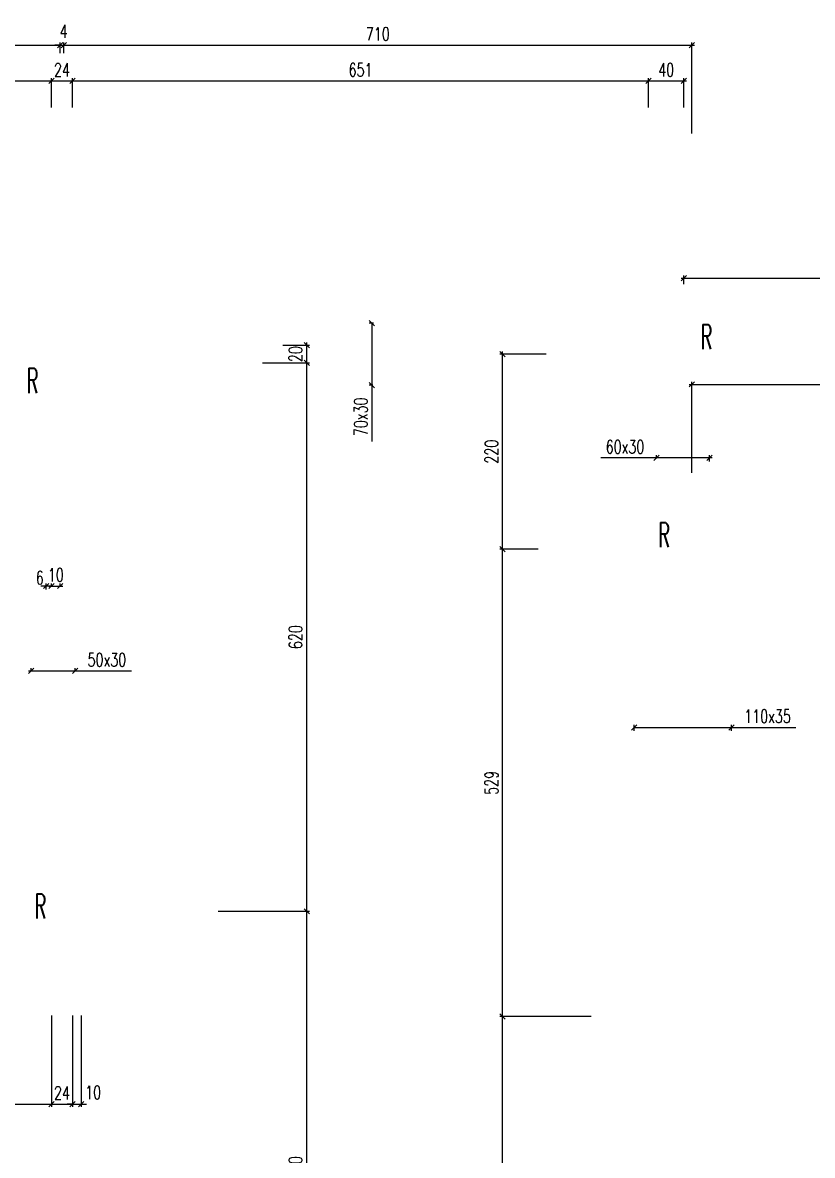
# Model space of a CAD drawing. Extents: x 307 to 786, y -197 to -94.
# Drawn here: x 374.61 to 383.53, y -110.99 to -98.18 of the extents above; entities that cross this region are included whole.
import ezdxf

# ---------------------------------------------------------------- set-up
doc = ezdxf.new("R2010")
doc.units = 0
doc.header["$LTSCALE"] = 0.5
doc.header["$MEASUREMENT"] = 0
doc.layers.get('DEFPOINTS').update_dxf_attribs({"linetype": 'CONTINUOUS'})
doc.layers.add('COTATION', color=7, linetype='CONTINUOUS')
doc.layers.add('REPERE-RAID', color=4, linetype='CONTINUOUS')
doc.styles.add('ROMANS8', font='romans.shx', dxfattribs={"width": 0.7})
doc.styles.get("Standard").update_dxf_attribs({"font": 'txt.shx'})
doc.dimstyles.new('COT50 cm', dxfattribs={"dimtxt": 0.15, "dimasz": 0.06, "dimexe": 0.03, "dimexo": 0.1, "dimgap": 0.05, "dimtad": 1, "dimdec": 0, "dimlfac": 100, "dimzin": 0, "dimdsep": 46, "dimtxsty": 'ROMANS8', "dimblk1": 'OBLIQUE', "dimblk2": 'OBLIQUE', "dimsah": 1, "dimcen": 0.03, "dimdle": 0.03, "dimclrt": 1, "dimadec": 0, "dimazin": 0, "dimtfac": 1, "dimtdec": 0, "dimtmove": 0, "dimatfit": 3, "dimfxl": 1, "dimfxlon": 1, "dimtolj": 1, "dimtzin": 0, "dimlwd": -1, "dimlwe": -1, "dimarcsym": 0})

# ---------------------------------------------------------------- blocks, each defined once
blk = doc.blocks.new('_Oblique')
at = {"layer": 'COTATION', "color": 0, "lineweight": -2}
blk.add_line((-0.5, -0.5), (0.5, 0.5), dxfattribs=at)
blk = doc.blocks.new('*D21')
at = {"layer": 'COTATION', "color": 0, "transparency": 16777216}
for p, q in [((374.903, -98.838), (375.203, -98.838)), ((374.933, -99.138), (374.933, -98.808)), ((375.173, -99.138), (375.173, -98.808))]:
    blk.add_line(p, q, dxfattribs=at)
at = {"layer": 'DEFPOINTS', "color": 0, "transparency": 16777216}
for p in [(374.933, -99.636), (375.173, -99.636)]:
    blk.add_point(p, dxfattribs=at)
at = {"layer": 'COTATION', "color": 1, "transparency": 16777216, "insert": (375.053, -98.713), "char_height": 0.15, "attachment_point": 5, "style": 'ROMANS8', "bg_fill": 3, "box_fill_scale": 1.25, "bg_fill_color": 256, "bg_fill_true_color": 13158600, "bg_fill_transparency": 0}
blk.add_mtext('\\A1;24', dxfattribs=at)
at = {"layer": 'DEFPOINTS', "color": 0, "transparency": 16777216}
blk.add_point((375.173, -98.838), dxfattribs=at)
at = {"layer": 'COTATION', "color": 0, "transparency": 16777216, "xscale": 0.06, "yscale": 0.06, "zscale": 0.06, "rotation": 180}
blk.add_blockref('_Oblique', (374.933, -98.838), dxfattribs=at)
at = {"layer": 'COTATION', "color": 0, "transparency": 16777216, "xscale": 0.06, "yscale": 0.06, "zscale": 0.06}
blk.add_blockref('_Oblique', (375.173, -98.838), dxfattribs=at)
blk = doc.blocks.new('*D22')
at = {"layer": 'COTATION', "color": 0, "transparency": 16777216}
for p, q in [((375.143, -98.838), (381.713, -98.838)), ((375.173, -99.138), (375.173, -98.808)), ((381.683, -99.138), (381.683, -98.808))]:
    blk.add_line(p, q, dxfattribs=at)
at = {"layer": 'DEFPOINTS', "color": 0, "transparency": 16777216}
for p in [(381.683, -98.838), (375.173, -99.636), (381.683, -99.636)]:
    blk.add_point(p, dxfattribs=at)
at = {"layer": 'COTATION', "color": 0, "transparency": 16777216, "xscale": 0.06, "yscale": 0.06, "zscale": 0.06, "rotation": 180}
blk.add_blockref('_Oblique', (375.173, -98.838), dxfattribs=at)
at = {"layer": 'COTATION', "color": 0, "transparency": 16777216, "xscale": 0.06, "yscale": 0.06, "zscale": 0.06}
blk.add_blockref('_Oblique', (381.683, -98.838), dxfattribs=at)
at = {"layer": 'COTATION', "color": 1, "transparency": 16777216, "insert": (378.428, -98.713), "char_height": 0.15, "attachment_point": 5, "style": 'ROMANS8', "bg_fill": 3, "box_fill_scale": 1.25, "bg_fill_color": 256, "bg_fill_true_color": 13158600, "bg_fill_transparency": 0}
blk.add_mtext('\\A1;651', dxfattribs=at)
blk = doc.blocks.new('*D23')
at = {"layer": 'COTATION', "color": 0, "transparency": 16777216}
for p, q in [((381.653, -98.838), (382.112, -98.838)), ((381.683, -99.138), (381.683, -98.808)), ((382.082, -99.138), (382.082, -98.808))]:
    blk.add_line(p, q, dxfattribs=at)
at = {"layer": 'DEFPOINTS', "color": 0, "transparency": 16777216}
for p in [(382.082, -98.838), (381.683, -99.636), (382.082, -99.782)]:
    blk.add_point(p, dxfattribs=at)
at = {"layer": 'COTATION', "color": 0, "transparency": 16777216, "xscale": 0.06, "yscale": 0.06, "zscale": 0.06, "rotation": 180}
blk.add_blockref('_Oblique', (381.683, -98.838), dxfattribs=at)
at = {"layer": 'COTATION', "color": 0, "transparency": 16777216, "xscale": 0.06, "yscale": 0.06, "zscale": 0.06}
blk.add_blockref('_Oblique', (382.082, -98.838), dxfattribs=at)
at = {"layer": 'COTATION', "color": 1, "transparency": 16777216, "insert": (381.882, -98.713), "char_height": 0.15, "attachment_point": 5, "style": 'ROMANS8', "bg_fill": 3, "box_fill_scale": 1.25, "bg_fill_color": 256, "bg_fill_true_color": 13158600, "bg_fill_transparency": 0}
blk.add_mtext('\\A1;40', dxfattribs=at)
blk = doc.blocks.new('*D24')
at = {"layer": 'COTATION', "color": 0, "transparency": 16777216}
for p, q in [((382.081, -101.135), (382.081, -101.039)), ((388.143, -101.135), (388.143, -101.039)), ((382.051, -101.069), (388.173, -101.069))]:
    blk.add_line(p, q, dxfattribs=at)
at = {"layer": 'DEFPOINTS', "color": 0, "transparency": 16777216}
for p in [(388.143, -101.069), (382.081, -101.235), (388.143, -101.235)]:
    blk.add_point(p, dxfattribs=at)
at = {"layer": 'COTATION', "color": 0, "transparency": 16777216, "xscale": 0.06, "yscale": 0.06, "zscale": 0.06, "rotation": 180}
blk.add_blockref('_Oblique', (382.081, -101.069), dxfattribs=at)
at = {"layer": 'COTATION', "color": 0, "transparency": 16777216, "xscale": 0.06, "yscale": 0.06, "zscale": 0.06}
blk.add_blockref('_Oblique', (388.143, -101.069), dxfattribs=at)
at = {"layer": 'COTATION', "color": 1, "transparency": 16777216, "insert": (385.112, -100.944), "char_height": 0.15, "attachment_point": 5, "style": 'ROMANS8'}
blk.add_mtext('\\A1;606', dxfattribs=at)
blk = doc.blocks.new('*D47')
at = {"layer": 'COTATION', "color": 0, "transparency": 16777216}
for p, q in [((377.819, -114.062), (377.819, -108.197)), ((376.819, -108.227), (377.849, -108.227)), ((376.819, -114.032), (377.849, -114.032))]:
    blk.add_line(p, q, dxfattribs=at)
at = {"layer": 'DEFPOINTS', "color": 0, "transparency": 16777216}
for p in [(375.27, -108.227), (377.819, -108.227), (376.546, -114.032)]:
    blk.add_point(p, dxfattribs=at)
at = {"layer": 'COTATION', "color": 0, "transparency": 16777216, "xscale": 0.06, "yscale": 0.06, "zscale": 0.06}
for p, rotation in [((377.819, -108.227), 90), ((377.819, -114.032), 270)]:
    blk.add_blockref('_Oblique', p, dxfattribs=dict(at, rotation=rotation))
at = {"layer": 'COTATION', "color": 1, "transparency": 16777216, "insert": (377.694, -111.13), "char_height": 0.15, "attachment_point": 5, "rotation": 90, "style": 'ROMANS8'}
blk.add_mtext('\\A1;580', dxfattribs=at)
blk = doc.blocks.new('*D48')
at = {"layer": 'COTATION', "color": 0, "transparency": 16777216}
for p, q in [((377.32, -102.027), (377.849, -102.027)), ((377.819, -108.257), (377.819, -101.997)), ((376.819, -108.227), (377.849, -108.227))]:
    blk.add_line(p, q, dxfattribs=at)
at = {"layer": 'DEFPOINTS', "color": 0, "transparency": 16777216}
for p in [(377.22, -102.027), (377.819, -102.027), (375.27, -108.227)]:
    blk.add_point(p, dxfattribs=at)
at = {"layer": 'COTATION', "color": 0, "transparency": 16777216, "xscale": 0.06, "yscale": 0.06, "zscale": 0.06}
for p, rotation in [((377.819, -102.027), 90), ((377.819, -108.227), 270)]:
    blk.add_blockref('_Oblique', p, dxfattribs=dict(at, rotation=rotation))
at = {"layer": 'COTATION', "color": 1, "transparency": 16777216, "insert": (377.694, -105.127), "char_height": 0.15, "attachment_point": 5, "rotation": 90, "style": 'ROMANS8'}
blk.add_mtext('\\A1;620', dxfattribs=at)
blk = doc.blocks.new('*D49')
at = {"layer": 'COTATION', "color": 0, "transparency": 16777216}
for p, q in [((377.819, -102.057), (377.819, -101.797)), ((377.551, -101.827), (377.849, -101.827)), ((377.626, -102.027), (377.849, -102.027))]:
    blk.add_line(p, q, dxfattribs=at)
at = {"layer": 'DEFPOINTS', "color": 0, "transparency": 16777216}
for p in [(377.451, -101.827), (377.819, -101.827), (377.526, -102.027)]:
    blk.add_point(p, dxfattribs=at)
at = {"layer": 'COTATION', "color": 0, "transparency": 16777216, "xscale": 0.06, "yscale": 0.06, "zscale": 0.06}
for p, rotation in [((377.819, -101.827), 90), ((377.819, -102.027), 270)]:
    blk.add_blockref('_Oblique', p, dxfattribs=dict(at, rotation=rotation))
at = {"layer": 'COTATION', "color": 1, "transparency": 16777216, "insert": (377.694, -101.927), "char_height": 0.15, "attachment_point": 5, "rotation": 90, "style": 'ROMANS8'}
blk.add_mtext('\\A1;20', dxfattribs=at)
blk = doc.blocks.new('*D52')
at = {"layer": 'COTATION', "color": 0, "transparency": 16777216}
for p, q in [((381.033, -109.417), (380.003, -109.417)), ((380.033, -113.962), (380.033, -109.387)), ((381.033, -113.932), (380.003, -113.932))]:
    blk.add_line(p, q, dxfattribs=at)
at = {"layer": 'DEFPOINTS', "color": 0, "transparency": 16777216}
for p in [(380.033, -109.417), (381.973, -109.417), (381.473, -113.932)]:
    blk.add_point(p, dxfattribs=at)
at = {"layer": 'COTATION', "color": 0, "transparency": 16777216, "xscale": 0.06, "yscale": 0.06, "zscale": 0.06}
for p, rotation in [((380.033, -109.417), 90), ((380.033, -113.932), 270)]:
    blk.add_blockref('_Oblique', p, dxfattribs=dict(at, rotation=rotation))
at = {"layer": 'COTATION', "color": 1, "transparency": 16777216, "insert": (379.908, -111.675), "char_height": 0.15, "attachment_point": 5, "rotation": 90, "style": 'ROMANS8'}
blk.add_mtext('\\A1;451', dxfattribs=at)
blk = doc.blocks.new('*D53')
at = {"layer": 'COTATION', "color": 0, "transparency": 16777216}
for p, q in [((380.033, -109.447), (380.033, -104.102)), ((380.436, -104.132), (380.003, -104.132)), ((381.033, -109.417), (380.003, -109.417))]:
    blk.add_line(p, q, dxfattribs=at)
at = {"layer": 'DEFPOINTS', "color": 0, "transparency": 16777216}
for p in [(380.033, -104.132), (380.536, -104.132), (381.973, -109.417)]:
    blk.add_point(p, dxfattribs=at)
at = {"layer": 'COTATION', "color": 0, "transparency": 16777216, "xscale": 0.06, "yscale": 0.06, "zscale": 0.06}
for p, rotation in [((380.033, -104.132), 90), ((380.033, -109.417), 270)]:
    blk.add_blockref('_Oblique', p, dxfattribs=dict(at, rotation=rotation))
at = {"layer": 'COTATION', "color": 1, "transparency": 16777216, "insert": (379.908, -106.775), "char_height": 0.15, "attachment_point": 5, "rotation": 90, "style": 'ROMANS8'}
blk.add_mtext('\\A1;529', dxfattribs=at)
blk = doc.blocks.new('*D54')
at = {"layer": 'COTATION', "color": 0, "transparency": 16777216}
for p, q in [((380.527, -101.927), (380.003, -101.927)), ((380.033, -104.162), (380.033, -101.897)), ((380.436, -104.132), (380.003, -104.132))]:
    blk.add_line(p, q, dxfattribs=at)
at = {"layer": 'DEFPOINTS', "color": 0, "transparency": 16777216}
for p in [(380.033, -101.927), (380.627, -101.927), (380.536, -104.132)]:
    blk.add_point(p, dxfattribs=at)
at = {"layer": 'COTATION', "color": 0, "transparency": 16777216, "xscale": 0.06, "yscale": 0.06, "zscale": 0.06}
for p, rotation in [((380.033, -101.927), 90), ((380.033, -104.132), 270)]:
    blk.add_blockref('_Oblique', p, dxfattribs=dict(at, rotation=rotation))
at = {"layer": 'COTATION', "color": 1, "transparency": 16777216, "insert": (379.908, -103.03), "char_height": 0.15, "attachment_point": 5, "rotation": 90, "style": 'ROMANS8'}
blk.add_mtext('\\A1;220', dxfattribs=at)
blk = doc.blocks.new('*D66')
at = {"layer": 'COTATION', "color": 0, "transparency": 16777216}
for p, q in [((373.43, -109.44), (373.43, -110.436)), ((374.933, -109.406), (374.933, -110.436)), ((373.4, -110.406), (374.963, -110.406))]:
    blk.add_line(p, q, dxfattribs=at)
at = {"layer": 'DEFPOINTS', "color": 0, "transparency": 16777216}
for p in [(374.933, -109.01), (373.43, -109.34), (374.933, -110.406)]:
    blk.add_point(p, dxfattribs=at)
at = {"layer": 'COTATION', "color": 0, "transparency": 16777216, "xscale": 0.06, "yscale": 0.06, "zscale": 0.06, "rotation": 180}
blk.add_blockref('_Oblique', (373.43, -110.406), dxfattribs=at)
at = {"layer": 'COTATION', "color": 0, "transparency": 16777216, "xscale": 0.06, "yscale": 0.06, "zscale": 0.06}
blk.add_blockref('_Oblique', (374.933, -110.406), dxfattribs=at)
at = {"layer": 'COTATION', "color": 1, "transparency": 16777216, "insert": (374.181, -110.281), "char_height": 0.15, "attachment_point": 5, "style": 'ROMANS8'}
blk.add_mtext('\\A1;150', dxfattribs=at)
blk = doc.blocks.new('*D67')
at = {"layer": 'COTATION', "color": 0, "transparency": 16777216}
for p, q in [((374.933, -109.406), (374.933, -110.436)), ((375.173, -109.406), (375.173, -110.436)), ((374.903, -110.406), (375.203, -110.406))]:
    blk.add_line(p, q, dxfattribs=at)
at = {"layer": 'DEFPOINTS', "color": 0, "transparency": 16777216}
for p in [(375.173, -108.98), (374.933, -109.01), (375.173, -110.406)]:
    blk.add_point(p, dxfattribs=at)
at = {"layer": 'COTATION', "color": 0, "transparency": 16777216, "xscale": 0.06, "yscale": 0.06, "zscale": 0.06, "rotation": 180}
blk.add_blockref('_Oblique', (374.933, -110.406), dxfattribs=at)
at = {"layer": 'COTATION', "color": 0, "transparency": 16777216, "xscale": 0.06, "yscale": 0.06, "zscale": 0.06}
blk.add_blockref('_Oblique', (375.173, -110.406), dxfattribs=at)
at = {"layer": 'COTATION', "color": 1, "transparency": 16777216, "insert": (375.053, -110.281), "char_height": 0.15, "attachment_point": 5, "style": 'ROMANS8'}
blk.add_mtext('\\A1;24', dxfattribs=at)
blk = doc.blocks.new('*D100')
at = {"layer": 'COTATION', "color": 0, "transparency": 16777216}
for p, q in [((373.4, -98.838), (374.963, -98.838)), ((373.43, -99.138), (373.43, -98.808)), ((374.933, -99.138), (374.933, -98.808))]:
    blk.add_line(p, q, dxfattribs=at)
at = {"layer": 'DEFPOINTS', "color": 0, "transparency": 16777216}
for p in [(374.933, -98.838), (374.933, -99.395), (373.43, -99.636)]:
    blk.add_point(p, dxfattribs=at)
at = {"layer": 'COTATION', "color": 0, "transparency": 16777216, "xscale": 0.06, "yscale": 0.06, "zscale": 0.06, "rotation": 180}
blk.add_blockref('_Oblique', (373.43, -98.838), dxfattribs=at)
at = {"layer": 'COTATION', "color": 0, "transparency": 16777216, "xscale": 0.06, "yscale": 0.06, "zscale": 0.06}
blk.add_blockref('_Oblique', (374.933, -98.838), dxfattribs=at)
at = {"layer": 'COTATION', "color": 1, "transparency": 16777216, "insert": (374.181, -98.713), "char_height": 0.15, "attachment_point": 5, "style": 'ROMANS8', "bg_fill": 3, "box_fill_scale": 1.25, "bg_fill_color": 256, "bg_fill_true_color": 13158600, "bg_fill_transparency": 0}
blk.add_mtext('\\A1;150', dxfattribs=at)
blk = doc.blocks.new('*D202')
at = {"layer": 'COTATION', "color": 0, "transparency": 16777216}
for p, q in [((374.673, -105.508), (375.203, -105.508)), ((374.703, -105.508), (374.703, -105.478)), ((375.203, -105.508), (375.203, -105.478)), ((375.203, -105.508), (375.838, -105.508))]:
    blk.add_line(p, q, dxfattribs=at)
at = {"layer": 'DEFPOINTS', "color": 0, "transparency": 16777216}
for p in [(375.203, -105.508), (374.703, -105.527), (375.203, -105.527)]:
    blk.add_point(p, dxfattribs=at)
at = {"layer": 'COTATION', "color": 0, "transparency": 16777216, "xscale": 0.06, "yscale": 0.06, "zscale": 0.06, "rotation": 180}
blk.add_blockref('_Oblique', (374.703, -105.508), dxfattribs=at)
at = {"layer": 'COTATION', "color": 0, "transparency": 16777216, "xscale": 0.06, "yscale": 0.06, "zscale": 0.06}
blk.add_blockref('_Oblique', (375.203, -105.508), dxfattribs=at)
at = {"layer": 'COTATION', "color": 1, "transparency": 16777216, "insert": (375.561, -105.383), "char_height": 0.15, "attachment_point": 5, "style": 'ROMANS8'}
blk.add_mtext('\\A1;50x30', dxfattribs=at)
blk = doc.blocks.new('*D242')
at = {"layer": 'COTATION', "color": 0, "transparency": 16777216}
for p, q in [((374.873, -104.549), (374.813, -104.549)), ((374.873, -104.59), (374.873, -104.519)), ((374.933, -104.549), (374.873, -104.549)), ((374.933, -104.553), (374.933, -104.519)), ((374.933, -104.549), (374.993, -104.549))]:
    blk.add_line(p, q, dxfattribs=at)
at = {"layer": 'DEFPOINTS', "color": 0, "transparency": 16777216}
for p in [(374.873, -104.549), (374.873, -104.69), (374.933, -104.653)]:
    blk.add_point(p, dxfattribs=at)
at = {"layer": 'COTATION', "color": 0, "transparency": 16777216, "xscale": 0.06, "yscale": 0.06, "zscale": 0.06}
blk.add_blockref('_Oblique', (374.873, -104.549), dxfattribs=at)
at = {"layer": 'COTATION', "color": 0, "transparency": 16777216, "xscale": 0.06, "yscale": 0.06, "zscale": 0.06, "rotation": 180}
blk.add_blockref('_Oblique', (374.933, -104.549), dxfattribs=at)
at = {"layer": 'COTATION', "color": 1, "transparency": 16777216, "insert": (374.802, -104.455), "char_height": 0.15, "attachment_point": 5, "style": 'ROMANS8'}
blk.add_mtext('\\A1;6', dxfattribs=at)
blk = doc.blocks.new('*D243')
at = {"layer": 'COTATION', "color": 0, "transparency": 16777216}
for p, q in [((374.903, -104.549), (375.063, -104.549)), ((374.933, -104.553), (374.933, -104.519)), ((375.033, -104.56), (375.033, -104.519))]:
    blk.add_line(p, q, dxfattribs=at)
at = {"layer": 'DEFPOINTS', "color": 0, "transparency": 16777216}
for p in [(375.033, -104.549), (374.933, -104.653), (375.033, -104.66)]:
    blk.add_point(p, dxfattribs=at)
at = {"layer": 'COTATION', "color": 0, "transparency": 16777216, "xscale": 0.06, "yscale": 0.06, "zscale": 0.06, "rotation": 180}
blk.add_blockref('_Oblique', (374.933, -104.549), dxfattribs=at)
at = {"layer": 'COTATION', "color": 0, "transparency": 16777216, "xscale": 0.06, "yscale": 0.06, "zscale": 0.06}
blk.add_blockref('_Oblique', (375.033, -104.549), dxfattribs=at)
at = {"layer": 'COTATION', "color": 1, "transparency": 16777216, "insert": (374.983, -104.424), "char_height": 0.15, "attachment_point": 5, "style": 'ROMANS8'}
blk.add_mtext('\\A1;10', dxfattribs=at)
blk = doc.blocks.new('*D433')
at = {"layer": 'COTATION', "color": 0, "transparency": 16777216}
for p, q in [((381.774, -103.106), (381.774, -103.071)), ((382.372, -103.141), (382.372, -103.071)), ((381.774, -103.101), (381.142, -103.101)), ((382.402, -103.101), (381.774, -103.101))]:
    blk.add_line(p, q, dxfattribs=at)
at = {"layer": 'DEFPOINTS', "color": 0, "transparency": 16777216}
for p in [(381.774, -103.101), (381.774, -103.206), (382.372, -103.292)]:
    blk.add_point(p, dxfattribs=at)
at = {"layer": 'COTATION', "color": 0, "transparency": 16777216, "xscale": 0.06, "yscale": 0.06, "zscale": 0.06, "rotation": 180}
blk.add_blockref('_Oblique', (381.774, -103.101), dxfattribs=at)
at = {"layer": 'COTATION', "color": 0, "transparency": 16777216, "xscale": 0.06, "yscale": 0.06, "zscale": 0.06}
blk.add_blockref('_Oblique', (382.372, -103.101), dxfattribs=at)
at = {"layer": 'COTATION', "color": 1, "transparency": 16777216, "insert": (381.417, -102.976), "char_height": 0.15, "attachment_point": 5, "style": 'ROMANS8'}
blk.add_mtext('\\A1;60x30', dxfattribs=at)
blk = doc.blocks.new('*D432')
at = {"layer": 'COTATION', "color": 0, "transparency": 16777216}
for p, q in [((378.575, -101.578), (378.525, -101.578)), ((378.555, -101.578), (378.555, -102.309)), ((378.566, -102.279), (378.525, -102.279)), ((378.555, -102.279), (378.555, -102.914))]:
    blk.add_line(p, q, dxfattribs=at)
at = {"layer": 'DEFPOINTS', "color": 0, "transparency": 16777216}
for p in [(378.555, -101.578), (378.675, -101.578), (378.666, -102.279)]:
    blk.add_point(p, dxfattribs=at)
at = {"layer": 'COTATION', "color": 0, "transparency": 16777216, "xscale": 0.06, "yscale": 0.06, "zscale": 0.06}
for p, rotation in [((378.555, -101.578), 90), ((378.555, -102.279), 270)]:
    blk.add_blockref('_Oblique', p, dxfattribs=dict(at, rotation=rotation))
at = {"layer": 'COTATION', "color": 1, "transparency": 16777216, "insert": (378.43, -102.636), "char_height": 0.15, "attachment_point": 5, "rotation": 90, "style": 'ROMANS8'}
blk.add_mtext('\\A1;70x30', dxfattribs=at)
blk = doc.blocks.new('*D439')
at = {"layer": 'COTATION', "color": 0, "transparency": 16777216}
for p, q in [((381.522, -106.187), (381.522, -106.117)), ((381.522, -106.147), (382.652, -106.147)), ((382.622, -106.187), (382.622, -106.117)), ((382.622, -106.147), (383.348, -106.147))]:
    blk.add_line(p, q, dxfattribs=at)
at = {"layer": 'DEFPOINTS', "color": 0, "transparency": 16777216}
for p in [(381.522, -106.147), (382.622, -106.41), (381.522, -106.48)]:
    blk.add_point(p, dxfattribs=at)
at = {"layer": 'COTATION', "color": 0, "transparency": 16777216, "xscale": 0.06, "yscale": 0.06, "zscale": 0.06, "rotation": 180}
blk.add_blockref('_Oblique', (381.522, -106.147), dxfattribs=at)
at = {"layer": 'COTATION', "color": 0, "transparency": 16777216, "xscale": 0.06, "yscale": 0.06, "zscale": 0.06}
blk.add_blockref('_Oblique', (382.622, -106.147), dxfattribs=at)
at = {"layer": 'COTATION', "color": 1, "transparency": 16777216, "insert": (383.028, -106.022), "char_height": 0.15, "attachment_point": 5, "style": 'ROMANS8'}
blk.add_mtext('\\A1;110x35', dxfattribs=at)
blk = doc.blocks.new('*D448')
at = {"layer": 'COTATION', "color": 0, "linetype": 'ByBlock', "transparency": 16777216}
for p, q in [((375.173, -109.406), (375.173, -110.436)), ((375.27, -109.406), (375.27, -110.436)), ((375.173, -110.406), (375.113, -110.406)), ((375.173, -110.406), (375.27, -110.406)), ((375.27, -110.406), (375.33, -110.406))]:
    blk.add_line(p, q, dxfattribs=at)
at = {"layer": 'DEFPOINTS', "color": 0, "linetype": 'ByBlock', "transparency": 16777216}
for p in [(375.27, -108.527), (375.173, -108.98), (375.27, -110.406)]:
    blk.add_point(p, dxfattribs=at)
at = {"layer": 'COTATION', "color": 0, "linetype": 'ByBlock', "transparency": 16777216, "xscale": 0.06, "yscale": 0.06, "zscale": 0.06}
blk.add_blockref('_Oblique', (375.173, -110.406), dxfattribs=at)
at = {"layer": 'COTATION', "color": 0, "linetype": 'ByBlock', "transparency": 16777216, "xscale": 0.06, "yscale": 0.06, "zscale": 0.06, "rotation": 180}
blk.add_blockref('_Oblique', (375.27, -110.406), dxfattribs=at)
at = {"layer": 'COTATION', "color": 1, "linetype": 'ByBlock', "transparency": 16777216, "insert": (375.405, -110.274), "char_height": 0.15, "attachment_point": 5, "style": 'ROMANS8'}
blk.add_mtext('\\A1;10', dxfattribs=at)
blk = doc.blocks.new('*D717')
at = {"layer": 'COTATION', "color": 0, "transparency": 16777216}
for p, q in [((353.206, -98.433), (375.063, -98.433)), ((353.236, -99.433), (353.236, -98.403)), ((375.033, -98.526), (375.033, -98.403))]:
    blk.add_line(p, q, dxfattribs=at)
at = {"layer": 'DEFPOINTS', "color": 0, "transparency": 16777216}
for p in [(375.033, -98.433), (375.033, -98.626), (353.236, -99.617)]:
    blk.add_point(p, dxfattribs=at)
at = {"layer": 'COTATION', "color": 0, "transparency": 16777216, "xscale": 0.06, "yscale": 0.06, "zscale": 0.06, "rotation": 180}
blk.add_blockref('_Oblique', (353.236, -98.433), dxfattribs=at)
at = {"layer": 'COTATION', "color": 0, "transparency": 16777216, "xscale": 0.06, "yscale": 0.06, "zscale": 0.06}
blk.add_blockref('_Oblique', (375.033, -98.433), dxfattribs=at)
at = {"layer": 'COTATION', "color": 1, "transparency": 16777216, "insert": (364.134, -98.308), "char_height": 0.15, "attachment_point": 5, "style": 'ROMANS8'}
blk.add_mtext('\\A1;2180', dxfattribs=at)
blk = doc.blocks.new('*D718')
at = {"layer": 'COTATION', "color": 0, "transparency": 16777216}
for p, q in [((375.033, -98.433), (374.973, -98.433)), ((375.033, -98.526), (375.033, -98.403)), ((375.033, -98.433), (375.073, -98.433)), ((375.073, -98.523), (375.073, -98.403)), ((375.073, -98.433), (375.133, -98.433))]:
    blk.add_line(p, q, dxfattribs=at)
at = {"layer": 'DEFPOINTS', "color": 0, "transparency": 16777216}
for p in [(375.073, -98.433), (375.033, -98.626), (375.073, -98.623)]:
    blk.add_point(p, dxfattribs=at)
at = {"layer": 'COTATION', "color": 0, "transparency": 16777216, "xscale": 0.06, "yscale": 0.06, "zscale": 0.06}
blk.add_blockref('_Oblique', (375.033, -98.433), dxfattribs=at)
at = {"layer": 'COTATION', "color": 0, "transparency": 16777216, "xscale": 0.06, "yscale": 0.06, "zscale": 0.06, "rotation": 180}
blk.add_blockref('_Oblique', (375.073, -98.433), dxfattribs=at)
at = {"layer": 'COTATION', "color": 1, "transparency": 16777216, "insert": (375.073, -98.278), "char_height": 0.15, "attachment_point": 5, "style": 'ROMANS8'}
blk.add_mtext('\\A1;4', dxfattribs=at)
blk = doc.blocks.new('*D719')
at = {"layer": 'COTATION', "color": 0, "transparency": 16777216}
for p, q in [((375.043, -98.433), (382.203, -98.433)), ((375.073, -98.523), (375.073, -98.403)), ((382.173, -99.433), (382.173, -98.403))]:
    blk.add_line(p, q, dxfattribs=at)
at = {"layer": 'DEFPOINTS', "color": 0, "transparency": 16777216}
for p in [(382.173, -98.433), (375.073, -98.623), (382.173, -101.826)]:
    blk.add_point(p, dxfattribs=at)
at = {"layer": 'COTATION', "color": 0, "transparency": 16777216, "xscale": 0.06, "yscale": 0.06, "zscale": 0.06, "rotation": 180}
blk.add_blockref('_Oblique', (375.073, -98.433), dxfattribs=at)
at = {"layer": 'COTATION', "color": 0, "transparency": 16777216, "xscale": 0.06, "yscale": 0.06, "zscale": 0.06}
blk.add_blockref('_Oblique', (382.173, -98.433), dxfattribs=at)
at = {"layer": 'COTATION', "color": 1, "transparency": 16777216, "insert": (378.623, -98.308), "char_height": 0.15, "attachment_point": 5, "style": 'ROMANS8'}
blk.add_mtext('\\A1;710', dxfattribs=at)
blk = doc.blocks.new('*D720')
at = {"layer": 'COTATION', "color": 0, "transparency": 16777216}
for p, q in [((382.143, -102.269), (404, -102.269)), ((382.173, -103.269), (382.173, -102.239)), ((403.97, -103.269), (403.97, -102.239))]:
    blk.add_line(p, q, dxfattribs=at)
at = {"layer": 'DEFPOINTS', "color": 0, "transparency": 16777216}
for p in [(403.97, -102.269), (382.173, -103.515), (403.97, -104.037)]:
    blk.add_point(p, dxfattribs=at)
at = {"layer": 'COTATION', "color": 0, "transparency": 16777216, "xscale": 0.06, "yscale": 0.06, "zscale": 0.06, "rotation": 180}
blk.add_blockref('_Oblique', (382.173, -102.269), dxfattribs=at)
at = {"layer": 'COTATION', "color": 0, "transparency": 16777216, "xscale": 0.06, "yscale": 0.06, "zscale": 0.06}
blk.add_blockref('_Oblique', (403.97, -102.269), dxfattribs=at)
at = {"layer": 'COTATION', "color": 1, "transparency": 16777216, "insert": (393.071, -102.144), "char_height": 0.15, "attachment_point": 5, "style": 'ROMANS8'}
blk.add_mtext('\\A1;2180', dxfattribs=at)

msp = doc.modelspace()

# ---------------------------------------------------------------- texts
at = {"layer": 'REPERE-RAID', "color": 4, "width": 0.519}
for p in [(382.2704, -101.8713), (374.6544, -102.3676), (381.7919, -104.1109), (374.7424, -108.3096)]:
    msp.add_text('R', height=0.28, dxfattribs=at).set_placement(p)

# ---------------------------------------------------------------- dimensions: what is measured, and where the dimension line sits
at = {"layer": 'COTATION'}
for base, p1, p2, override, picture, middle in [((375.1728, -98.8376), (374.9328, -99.6363), (375.1728, -99.6363), {"dimtmove": 1, "dimfxl": 0.3, "dimfxlon": 1, "dimtfill": 1}, '*D21', (375.0528, -98.8376)), ((374.873, -104.5487), (374.9328, -104.653), (374.873, -104.6901), {"dimtmove": 1, "dimfxl": 10, "dimfxlon": 1}, '*D242', (374.802, -104.5801)), ((375.033, -104.5487), (374.9328, -104.653), (375.033, -104.6602), {"dimtmove": 1, "dimfxl": 10, "dimfxlon": 1}, '*D243', (374.9829, -104.5487)), ((375.1728, -110.4055), (374.9328, -109.0096), (375.1728, -108.9803), {"dimtmove": 1}, '*D67', (375.0528, -110.4055))]:
    dim = msp.add_linear_dim(base=base, p1=p1, p2=p2, dimstyle='COT50 cm', override=override, dxfattribs=at)
    dim.commit()
    dim.dimension.update_dxf_attribs({"geometry": picture, "text_midpoint": middle, "dimtype": 160})
for base, p1, p2, picture, middle in [((388.1428, -101.0694), (382.0814, -101.235), (388.1428, -101.235), '*D24', (385.1121, -100.9444)), ((403.9699, -102.2692), (382.173, -103.5155), (403.9699, -104.0374), '*D720', (393.0715, -102.1442))]:
    dim = msp.add_linear_dim(base=base, p1=p1, p2=p2, dimstyle='COT50 cm', dxfattribs=at)
    dim.commit()
    dim.dimension.update_dxf_attribs({"geometry": picture, "text_midpoint": middle})
for base, p1, p2, angle, picture, middle in [((378.555, -101.5777), (378.6663, -102.2786), (378.6753, -101.5777), 90, '*D432', (378.555, -102.6364)), ((375.2029, -105.5076), (374.7029, -105.5271), (375.2029, -105.5271), 180, '*D202', (375.5608, -105.5076))]:
    dim = msp.add_linear_dim(base=base, p1=p1, p2=p2, angle=angle, text='<>x30', dimstyle='COT50 cm', override={"dimfxl": 0.04, "dimfxlon": 1}, dxfattribs=at)
    dim.commit()
    dim.dimension.update_dxf_attribs({"geometry": picture, "text_midpoint": middle, "dimtype": 160})
dim = msp.add_linear_dim(base=(377.8195, -101.8274), p1=(377.5256, -102.0274), p2=(377.4507, -101.8274), angle=90, dimstyle='COT50 cm', override={"dimtmove": 1}, dxfattribs=at)
dim.commit()
dim.dimension.update_dxf_attribs({"geometry": '*D49', "text_midpoint": (377.8195, -101.9274), "dimtype": 160})
for base, p1, p2, picture, middle in [((380.0325, -101.9274), (380.5361, -104.1319), (380.6274, -101.9274), '*D54', (379.9075, -103.0297)), ((377.8195, -102.0274), (375.2703, -108.2273), (377.2196, -102.0274), '*D48', (377.6945, -105.1273)), ((380.0325, -104.1319), (381.9727, -109.4175), (380.5361, -104.1319), '*D53', (379.9075, -106.7747)), ((377.81948, -108.22729), (376.54584, -114.03228), (375.27026, -108.22729), '*D47', (377.69448, -111.12979)), ((380.0325, -109.4175), (381.4729, -113.9323), (381.9727, -109.4175), '*D52', (379.9075, -111.6749))]:
    dim = msp.add_linear_dim(base=base, p1=p1, p2=p2, angle=90, dimstyle='COT50 cm', override={"dimtmove": 1}, dxfattribs=at)
    dim.commit()
    dim.dimension.update_dxf_attribs({"geometry": picture, "text_midpoint": middle})
for base, p1, p2, text, picture, middle in [((381.7738, -103.101), (382.3719, -103.2915), (381.7738, -103.206), '<>x30', '*D433', (381.4174, -103.101)), ((381.5224, -106.147), (382.6225, -106.4097), (381.5224, -106.48), '<>x35', '*D439', (383.0285, -106.147))]:
    dim = msp.add_linear_dim(base=base, p1=p1, p2=p2, text=text, dimstyle='COT50 cm', override={"dimfxl": 0.04, "dimfxlon": 1}, dxfattribs=at)
    dim.commit()
    dim.dimension.update_dxf_attribs({"geometry": picture, "text_midpoint": middle, "dimtype": 160})
at = {"layer": 'COTATION', "linetype": 'ByBlock'}
dim = msp.add_linear_dim(base=(375.2703, -110.4055), p1=(375.1728, -108.9803), p2=(375.2703, -108.5273), dimstyle='COT50 cm', override={"dimtmove": 1}, dxfattribs=at)
dim.commit()
dim.dimension.update_dxf_attribs({"geometry": '*D448', "text_midpoint": (375.4045, -110.3986), "dimtype": 160})
at = {"layer": 'COTATION'}
dim = msp.add_linear_dim(base=(374.9328, -110.4055), p1=(373.4299, -109.3397), p2=(374.9328, -109.0096), dimstyle='COT50 cm', override={"dimtmove": 1}, dxfattribs=at)
dim.commit()
dim.dimension.update_dxf_attribs({"geometry": '*D66', "text_midpoint": (374.1813, -110.2805)})

# ---------------------------------------------------------------- next in the draw order: dimensions: what is measured, and where the dimension line sits
for base, p1, p2, picture, middle in [((374.9328, -98.8376), (373.4299, -99.6363), (374.9328, -99.3946), '*D100', (374.1813, -98.7126)), ((381.6828, -98.8376), (375.1728, -99.6363), (381.6828, -99.6363), '*D22', (378.4278, -98.7126))]:
    dim = msp.add_linear_dim(base=base, p1=p1, p2=p2, dimstyle='COT50 cm', override={"dimtmove": 1, "dimfxl": 0.3, "dimfxlon": 1, "dimtfill": 1}, dxfattribs=at)
    dim.commit()
    dim.dimension.update_dxf_attribs({"geometry": picture, "text_midpoint": middle})

# ---------------------------------------------------------------- next in the draw order: dimensions: what is measured, and where the dimension line sits
dim = msp.add_linear_dim(base=(375.033, -98.4332), p1=(353.2359, -99.6174), p2=(375.033, -98.6263), dimstyle='COT50 cm', dxfattribs=at)
dim.commit()
dim.dimension.update_dxf_attribs({"geometry": '*D717', "text_midpoint": (364.1345, -98.3082)})
dim = msp.add_linear_dim(base=(375.073, -98.4332), p1=(375.033, -98.6263), p2=(375.073, -98.6232), dimstyle='COT50 cm', override={"dimtmove": 1}, dxfattribs=at)
dim.commit()
dim.dimension.update_dxf_attribs({"geometry": '*D718', "text_midpoint": (375.073, -98.4032), "dimtype": 160})
dim = msp.add_linear_dim(base=(382.0818, -98.8376), p1=(381.6828, -99.6363), p2=(382.0818, -99.7816), dimstyle='COT50 cm', override={"dimtmove": 1, "dimfxl": 0.3, "dimfxlon": 1, "dimtfill": 1}, dxfattribs=at)
dim.commit()
dim.dimension.update_dxf_attribs({"geometry": '*D23', "text_midpoint": (381.8823, -98.7126)})

# ---------------------------------------------------------------- next in the draw order: dimensions: what is measured, and where the dimension line sits
dim = msp.add_linear_dim(base=(382.1728, -98.4332), p1=(375.073, -98.6232), p2=(382.1728, -101.8265), dimstyle='COT50 cm', override={"dimtmove": 1}, dxfattribs=at)
dim.commit()
dim.dimension.update_dxf_attribs({"geometry": '*D719', "text_midpoint": (378.6229, -98.3082)})

doc.saveas('drawing.dxf')
